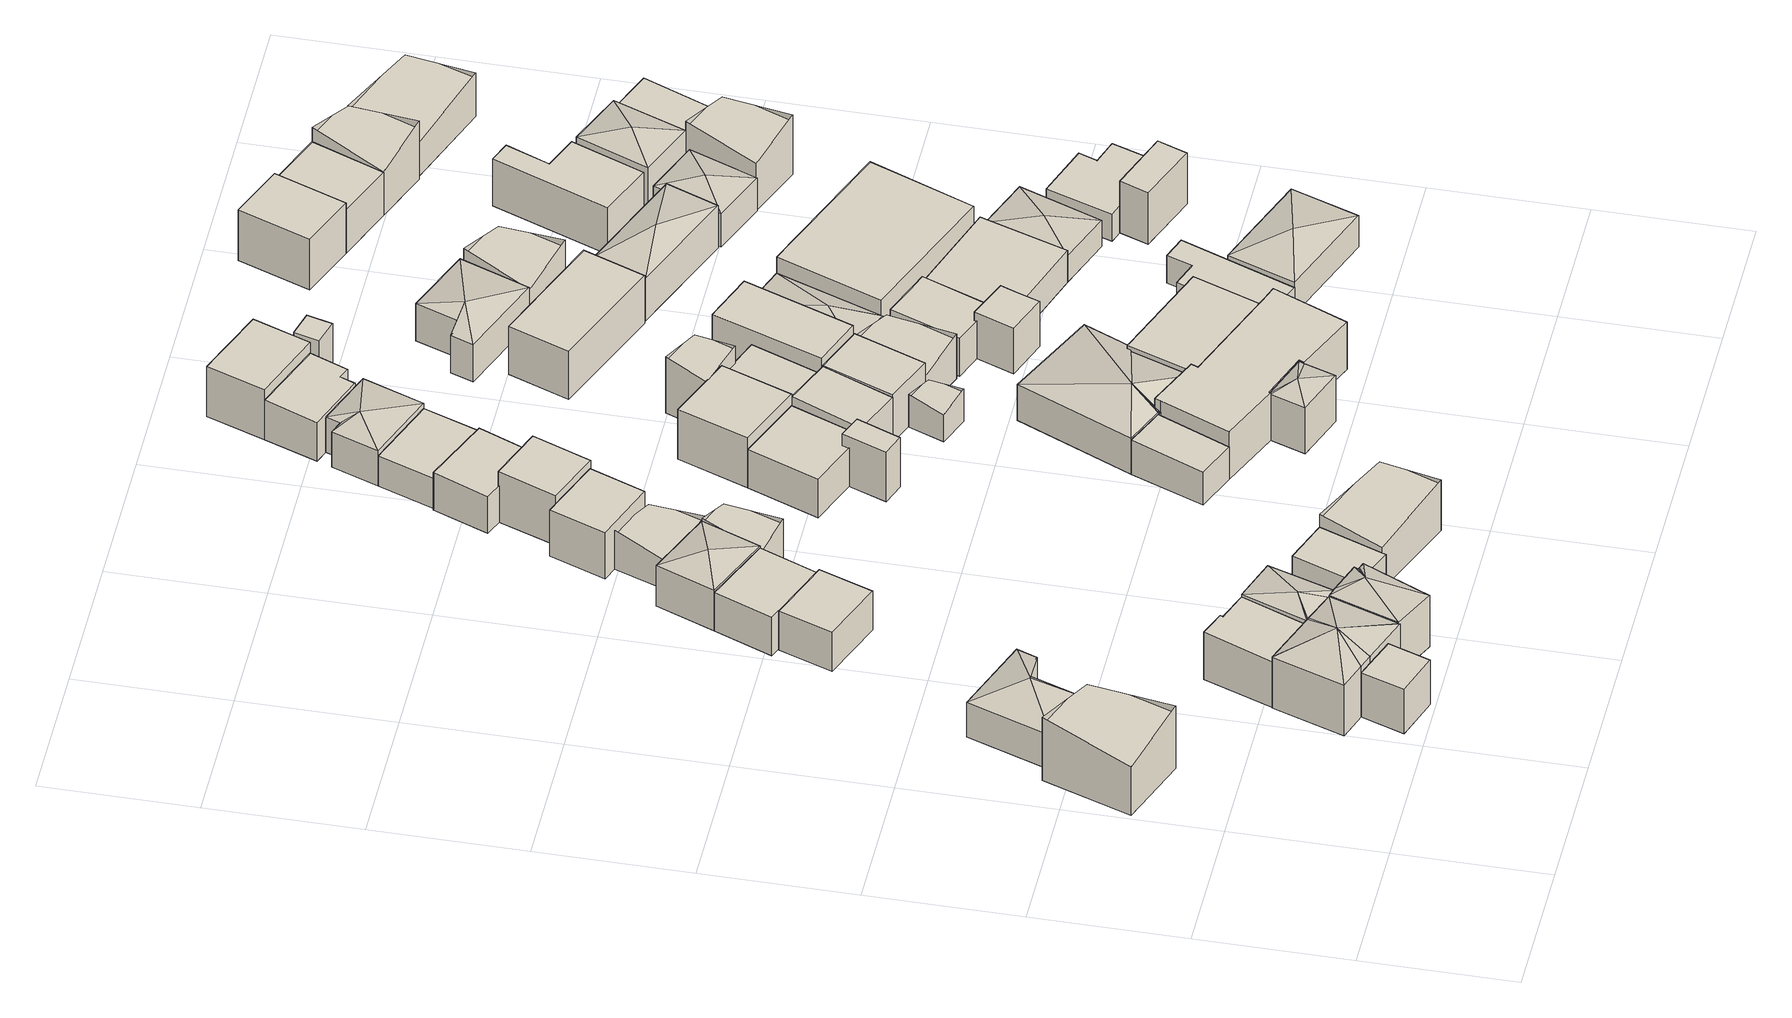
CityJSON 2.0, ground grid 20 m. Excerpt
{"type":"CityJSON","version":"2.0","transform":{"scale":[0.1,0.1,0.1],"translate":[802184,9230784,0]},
"CityObjects":{
"building1":{"type":"Building","attributes":{"Building Type":"Residential","Roof Shape":"gable","Roof Material":"Concrete Aluminum Tile","Roof Material Code":2,"Roof Direction":"northwest","Building Height":7.59,"Roof Slope":30.7,"Footprint Area":124.37,"Solar PV Capacity Low":15.57,"Solar PV Capacity High":20.45,"Solar Annual Energy Low":22454,"Solar Annual Energy High":29593,"Suitable PV Area":92.97},"geometry":[{"type":"MultiSurface","lod":"2.2","boundaries":[[[0,1,2,3]],[[3,2,4,5]],[[2,1,6,4]],[[1,0,7,6]],[[0,3,5,7]],[[5,4,6,7]]]}]},
"building2":{"type":"Building","attributes":{"Building Type":"Residential","Roof Shape":"flat","Roof Material":"Concrete Aluminum Tile","Roof Material Code":2,"Roof Direction":"northwest","Building Height":6.92,"Roof Slope":13,"Footprint Area":37.07,"Solar PV Capacity Low":4.64,"Solar PV Capacity High":6.1,"Solar Annual Energy Low":6692,"Solar Annual Energy High":8820,"Suitable PV Area":27.71},"geometry":[{"type":"MultiSurface","lod":"2.2","boundaries":[[[8,9,10,11,12]],[[12,11,13,14]],[[11,10,15,13]],[[10,9,16,15]],[[9,8,17,16]],[[8,12,14,17]],[[14,13,15,16,17]]]}]},
"building3":{"type":"Building","attributes":{"Building Type":"Residential","Roof Shape":"hip","Roof Material":"Concrete Aluminum Tile","Roof Material Code":2,"Roof Direction":"northwest","Building Height":5.41,"Roof Slope":26,"Footprint Area":103.94,"Solar PV Capacity Low":13.01,"Solar PV Capacity High":17.09,"Solar Annual Energy Low":18766,"Solar Annual Energy High":24733,"Suitable PV Area":77.7},"geometry":[{"type":"MultiSurface","lod":"2.2","boundaries":[[[18,19,20,21,3,22]],[[22,3,23,24]],[[3,21,25,23]],[[21,20,26,25]],[[20,19,27,26]],[[19,18,28,27]],[[18,22,24,28]],[[24,23,29]],[[23,25,29]],[[25,26,29]],[[26,27,29]],[[27,28,29]],[[28,24,29]]]}]},
"building4":{"type":"Building","attributes":{"Building Type":"Residential","Roof Shape":"hip","Roof Material":"Concrete Aluminum Tile","Roof Material Code":2,"Roof Direction":"northwest","Building Height":7.87,"Roof Slope":29.6,"Footprint Area":129.59,"Solar PV Capacity Low":16.23,"Solar PV Capacity High":21.31,"Solar Annual Energy Low":23396,"Solar Annual Energy High":30834,"Suitable PV Area":96.87},"geometry":[{"type":"MultiSurface","lod":"2.2","boundaries":[[[30,31,32,33,34,9,8,35,36,37]],[[37,36,38,39]],[[36,35,40,38]],[[35,8,41,40]],[[8,9,42,41]],[[9,34,43,42]],[[34,33,44,43]],[[33,32,45,44]],[[32,31,46,45]],[[31,30,47,46]],[[30,37,39,47]],[[39,38,48]],[[38,40,48]],[[40,41,48]],[[41,42,48]],[[42,43,48]],[[43,44,48]],[[44,45,48]],[[45,46,48]],[[46,47,48]],[[47,39,48]]]}]},
"building5":{"type":"Building","attributes":{"Building Type":"Residential","Roof Shape":"shed","Roof Material":"Concrete Aluminum Tile","Roof Material Code":2,"Roof Direction":"northwest","Building Height":7.06,"Roof Slope":18.9,"Footprint Area":74.12,"Solar PV Capacity Low":9.28,"Solar PV Capacity High":12.19,"Solar Annual Energy Low":13381,"Solar Annual Energy High":17635,"Suitable PV Area":55.4},"geometry":[{"type":"MultiSurface","lod":"2.2","boundaries":[[[32,31,49,50,51,52]],[[52,51,53,54]],[[51,50,55,53]],[[50,49,56,55]],[[49,31,57,56]],[[31,32,58,57]],[[32,52,54,58]],[[54,53,55,56,57,58]]]}]},
"building6":{"type":"Building","attributes":{"Building Type":"Residential","Roof Shape":"hip","Roof Material":"Concrete Aluminum Tile","Roof Material Code":2,"Roof Direction":"northwest","Building Height":7.99,"Roof Slope":20.4,"Footprint Area":65.96,"Solar PV Capacity Low":8.26,"Solar PV Capacity High":10.85,"Solar Annual Energy Low":11909,"Solar Annual Energy High":15695,"Suitable PV Area":49.31},"geometry":[{"type":"MultiSurface","lod":"2.2","boundaries":[[[59,60,61,62,63,37,36,64]],[[64,36,65,66]],[[36,37,67,65]],[[37,63,68,67]],[[63,62,69,68]],[[62,61,70,69]],[[61,60,71,70]],[[60,59,72,71]],[[59,64,66,72]],[[66,65,73]],[[65,67,73]],[[67,68,73]],[[68,69,73]],[[69,70,73]],[[70,71,73]],[[71,72,73]],[[72,66,73]]]}]},
"building7":{"type":"Building","attributes":{"Building Type":"Residential","Roof Shape":"hip","Roof Material":"Concrete Aluminum Tile","Roof Material Code":2,"Roof Direction":"northwest","Building Height":7.75,"Roof Slope":28.1,"Footprint Area":57.93,"Solar PV Capacity Low":7.25,"Solar PV Capacity High":9.53,"Solar Annual Energy Low":10459,"Solar Annual Energy High":13785,"Suitable PV Area":43.31},"geometry":[{"type":"MultiSurface","lod":"2.2","boundaries":[[[63,74,49,31,30,37]],[[37,30,75,76]],[[30,31,77,75]],[[31,49,78,77]],[[49,74,79,78]],[[74,63,80,79]],[[63,37,76,80]],[[76,75,81]],[[75,77,81]],[[77,78,81]],[[78,79,81]],[[79,80,81]],[[80,76,81]]]}]},
"building8":{"type":"Building","attributes":{"Building Type":"Residential","Roof Shape":"flat","Roof Material":"Concrete Aluminum Tile","Roof Material Code":2,"Roof Direction":"northwest","Building Height":6.14,"Roof Slope":11.7,"Footprint Area":67.59,"Solar PV Capacity Low":8.46,"Solar PV Capacity High":11.11,"Solar Annual Energy Low":12202,"Solar Annual Energy High":16082,"Suitable PV Area":50.52},"geometry":[{"type":"MultiSurface","lod":"2.2","boundaries":[[[82,83,84,85]],[[85,84,86,87]],[[84,83,88,86]],[[83,82,89,88]],[[82,85,87,89]],[[87,86,88,89]]]}]},
"building9":{"type":"Building","attributes":{"Building Type":"Residential","Roof Shape":"shed","Roof Material":"Concrete Aluminum Tile","Roof Material Code":2,"Roof Direction":"northwest","Building Height":5.73,"Roof Slope":13.1,"Footprint Area":57.7,"Solar PV Capacity Low":7.22,"Solar PV Capacity High":9.49,"Solar Annual Energy Low":10417,"Solar Annual Energy High":13729,"Suitable PV Area":43.13},"geometry":[{"type":"MultiSurface","lod":"2.2","boundaries":[[[90,62,61,60,59,91,92,93]],[[93,92,94,95]],[[92,91,96,94]],[[91,59,97,96]],[[59,60,98,97]],[[60,61,99,98]],[[61,62,100,99]],[[62,90,101,100]],[[90,93,95,101]],[[95,94,96,97,98,99,100,101]]]}]},
"building10":{"type":"Building","attributes":{"Building Type":"Residential","Roof Shape":"flat","Roof Material":"Concrete Aluminum Tile","Roof Material Code":2,"Roof Direction":"northwest","Building Height":5.95,"Roof Slope":5.8,"Footprint Area":80.62,"Solar PV Capacity Low":10.09,"Solar PV Capacity High":13.26,"Solar Annual Energy Low":14555,"Solar Annual Energy High":19182,"Suitable PV Area":60.26},"geometry":[{"type":"MultiSurface","lod":"2.2","boundaries":[[[102,103,104,105]],[[105,104,106,107]],[[104,103,108,106]],[[103,102,109,108]],[[102,105,107,109]],[[107,106,108,109]]]}]},
"building11":{"type":"Building","attributes":{"Building Type":"Residential","Roof Shape":"hip","Roof Material":"Concrete Aluminum Tile","Roof Material Code":2,"Roof Direction":"northwest","Building Height":6.32,"Roof Slope":22.7,"Footprint Area":81.73,"Solar PV Capacity Low":10.23,"Solar PV Capacity High":13.44,"Solar Annual Energy Low":14755,"Solar Annual Energy High":19446,"Suitable PV Area":61.09},"geometry":[{"type":"MultiSurface","lod":"2.2","boundaries":[[[110,102,105,111]],[[111,105,112,113]],[[105,102,114,112]],[[102,110,115,114]],[[110,111,113,115]],[[113,112,116]],[[112,114,116]],[[114,115,116]],[[115,113,116]]]}]},
"building12":{"type":"Building","attributes":{"Building Type":"Residential","Roof Shape":"gable","Roof Material":"Concrete Aluminum Tile","Roof Material Code":2,"Roof Direction":"northwest","Building Height":6.63,"Roof Slope":26.9,"Footprint Area":112.61,"Solar PV Capacity Low":14.1,"Solar PV Capacity High":18.52,"Solar Annual Energy Low":20331,"Solar Annual Energy High":26795,"Suitable PV Area":84.18},"geometry":[{"type":"MultiSurface","lod":"2.2","boundaries":[[[93,92,117,118]],[[118,117,119,120]],[[117,92,121,119]],[[92,93,122,121]],[[93,118,120,122]],[[120,119,121,122]]]}]},
"building13":{"type":"Building","attributes":{"Building Type":"Residential","Roof Shape":"gable","Roof Material":"Concrete Aluminum Tile","Roof Material Code":2,"Roof Direction":"northwest","Building Height":5.16,"Roof Slope":28.3,"Footprint Area":41.61,"Solar PV Capacity Low":5.21,"Solar PV Capacity High":6.84,"Solar Annual Energy Low":7513,"Solar Annual Energy High":9901,"Suitable PV Area":31.1},"geometry":[{"type":"MultiSurface","lod":"2.2","boundaries":[[[123,124,125,126]],[[126,125,127,128]],[[125,124,129,127]],[[124,123,130,129]],[[123,126,128,130]],[[128,127,129,130]]]}]},
"building14":{"type":"Building","attributes":{"Building Type":"Residential","Roof Shape":"gable","Roof Material":"Concrete Aluminum Tile","Roof Material Code":2,"Roof Direction":"northwest","Building Height":4.43,"Roof Slope":34.9,"Footprint Area":61.38,"Solar PV Capacity Low":7.69,"Solar PV Capacity High":10.09,"Solar Annual Energy Low":11082,"Solar Annual Energy High":14606,"Suitable PV Area":45.88},"geometry":[{"type":"MultiSurface","lod":"2.2","boundaries":[[[131,132,133,134]],[[134,133,135,136]],[[133,132,137,135]],[[132,131,138,137]],[[131,134,136,138]],[[136,135,137,138]]]}]},
"building15":{"type":"Building","attributes":{"Building Type":"Residential","Roof Shape":"flat","Roof Material":"Concrete Aluminum Tile","Roof Material Code":2,"Roof Direction":"northwest","Building Height":7.16,"Roof Slope":6.3,"Footprint Area":69.31,"Solar PV Capacity Low":8.68,"Solar PV Capacity High":11.4,"Solar Annual Energy Low":12514,"Solar Annual Energy High":16492,"Suitable PV Area":51.81},"geometry":[{"type":"MultiSurface","lod":"2.2","boundaries":[[[139,140,141,142]],[[142,141,143,144]],[[141,140,145,143]],[[140,139,146,145]],[[139,142,144,146]],[[144,143,145,146]]]}]},
"building16":{"type":"Building","attributes":{"Building Type":"Residential","Roof Shape":"shed","Roof Material":"Concrete Aluminum Tile","Roof Material Code":2,"Roof Direction":"northwest","Building Height":7.63,"Roof Slope":12.9,"Footprint Area":63.21,"Solar PV Capacity Low":7.91,"Solar PV Capacity High":10.4,"Solar Annual Energy Low":11413,"Solar Annual Energy High":15041,"Suitable PV Area":47.25},"geometry":[{"type":"MultiSurface","lod":"2.2","boundaries":[[[147,148,149,150]],[[150,149,151,152]],[[149,148,153,151]],[[148,147,154,153]],[[147,150,152,154]],[[152,151,153,154]]]}]},
"building17":{"type":"Building","attributes":{"Building Type":"Residential","Roof Shape":"shed","Roof Material":"Concrete Aluminum Tile","Roof Material Code":2,"Roof Direction":"northwest","Building Height":5.07,"Roof Slope":19.2,"Footprint Area":57.51,"Solar PV Capacity Low":7.2,"Solar PV Capacity High":9.46,"Solar Annual Energy Low":10383,"Solar Annual Energy High":13683,"Suitable PV Area":42.99},"geometry":[{"type":"MultiSurface","lod":"2.2","boundaries":[[[155,156,157,158,159]],[[159,158,160,161]],[[158,157,162,160]],[[157,156,163,162]],[[156,155,164,163]],[[155,159,161,164]],[[161,160,162,163,164]]]}]},
"building18":{"type":"Building","attributes":{"Building Type":"Residential","Roof Shape":"shed","Roof Material":"Concrete Aluminum Tile","Roof Material Code":2,"Roof Direction":"northwest","Building Height":7.68,"Roof Slope":10.2,"Footprint Area":19.59,"Solar PV Capacity Low":2.45,"Solar PV Capacity High":3.22,"Solar Annual Energy Low":3538,"Solar Annual Energy High":4662,"Suitable PV Area":14.65},"geometry":[{"type":"MultiSurface","lod":"2.2","boundaries":[[[165,166,167,168]],[[168,167,169,170]],[[167,166,171,169]],[[166,165,172,171]],[[165,168,170,172]],[[170,169,171,172]]]}]},
"building19":{"type":"Building","attributes":{"Building Type":"Residential","Roof Shape":"flat","Roof Material":"Concrete Aluminum Tile","Roof Material Code":2,"Roof Direction":"northwest","Building Height":6.02,"Roof Slope":15,"Footprint Area":94.77,"Solar PV Capacity Low":11.87,"Solar PV Capacity High":15.58,"Solar Annual Energy Low":17109,"Solar Annual Energy High":22549,"Suitable PV Area":70.84},"geometry":[{"type":"MultiSurface","lod":"2.2","boundaries":[[[173,174,175,176]],[[176,175,177,178]],[[175,174,179,177]],[[174,173,180,179]],[[173,176,178,180]],[[178,177,179,180]]]}]},
"building20":{"type":"Building","attributes":{"Building Type":"Residential","Roof Shape":"shed","Roof Material":"Concrete Aluminum Tile","Roof Material Code":2,"Roof Direction":"northwest","Building Height":5.68,"Roof Slope":10.3,"Footprint Area":76.26,"Solar PV Capacity Low":9.55,"Solar PV Capacity High":12.54,"Solar Annual Energy Low":13768,"Solar Annual Energy High":18146,"Suitable PV Area":57},"geometry":[{"type":"MultiSurface","lod":"2.2","boundaries":[[[181,182,183,184]],[[184,183,185,186]],[[183,182,187,185]],[[182,181,188,187]],[[181,184,186,188]],[[186,185,187,188]]]}]},
"building21":{"type":"Building","attributes":{"Building Type":"Residential","Roof Shape":"hip","Roof Material":"Concrete Aluminum Tile","Roof Material Code":2,"Roof Direction":"northwest","Building Height":7.23,"Roof Slope":26,"Footprint Area":34.74,"Solar PV Capacity Low":4.35,"Solar PV Capacity High":5.71,"Solar Annual Energy Low":6272,"Solar Annual Energy High":8265,"Suitable PV Area":25.97},"geometry":[{"type":"MultiSurface","lod":"2.2","boundaries":[[[189,190,191,192,193,194]],[[194,193,195,196]],[[193,192,197,195]],[[192,191,198,197]],[[191,190,199,198]],[[190,189,200,199]],[[189,194,196,200]],[[196,195,201]],[[195,197,201]],[[197,198,201]],[[198,199,201]],[[199,200,201]],[[200,196,201]]]}]},
"building22":{"type":"Building","attributes":{"Building Type":"Residential","Roof Shape":"flat","Roof Material":"Concrete Aluminum Tile","Roof Material Code":2,"Roof Direction":"northwest","Building Height":4.72,"Roof Slope":9.4,"Footprint Area":81.48,"Solar PV Capacity Low":10.2,"Solar PV Capacity High":13.4,"Solar Annual Energy Low":14711,"Solar Annual Energy High":19387,"Suitable PV Area":60.91},"geometry":[{"type":"MultiSurface","lod":"2.2","boundaries":[[[202,203,204,205]],[[205,204,206,207]],[[204,203,208,206]],[[203,202,209,208]],[[202,205,207,209]],[[207,206,208,209]]]}]},
"building23":{"type":"Building","attributes":{"Building Type":"Residential","Roof Shape":"flat","Roof Material":"Concrete Aluminum Tile","Roof Material Code":2,"Roof Direction":"northwest","Building Height":7.76,"Roof Slope":9.6,"Footprint Area":94.1,"Solar PV Capacity Low":11.78,"Solar PV Capacity High":15.47,"Solar Annual Energy Low":16989,"Solar Annual Energy High":22390,"Suitable PV Area":70.34},"geometry":[{"type":"MultiSurface","lod":"2.2","boundaries":[[[210,173,176,211]],[[211,176,212,213]],[[176,173,214,212]],[[173,210,215,214]],[[210,211,213,215]],[[213,212,214,215]]]}]},
"building24":{"type":"Building","attributes":{"Building Type":"Residential","Roof Shape":"shed","Roof Material":"Concrete Aluminum Tile","Roof Material Code":2,"Roof Direction":"northwest","Building Height":7.05,"Roof Slope":18.7,"Footprint Area":67.69,"Solar PV Capacity Low":8.48,"Solar PV Capacity High":11.13,"Solar Annual Energy Low":12221,"Solar Annual Energy High":16106,"Suitable PV Area":50.6},"geometry":[{"type":"MultiSurface","lod":"2.2","boundaries":[[[176,175,216,217]],[[217,216,218,219]],[[216,175,220,218]],[[175,176,221,220]],[[176,217,219,221]],[[219,218,220,221]]]}]},
"building25":{"type":"Building","attributes":{"Building Type":"Residential","Roof Shape":"hip","Roof Material":"Concrete Aluminum Tile","Roof Material Code":2,"Roof Direction":"northwest","Building Height":5.55,"Roof Slope":27.7,"Footprint Area":214.98,"Solar PV Capacity Low":26.92,"Solar PV Capacity High":35.35,"Solar Annual Energy Low":38814,"Solar Annual Energy High":51154,"Suitable PV Area":160.7},"geometry":[{"type":"MultiSurface","lod":"2.2","boundaries":[[[222,223,224,225,226,227,228,157,156,155]],[[155,156,229,230]],[[156,157,231,229]],[[157,228,232,231]],[[228,227,233,232]],[[227,226,234,233]],[[226,225,235,234]],[[225,224,236,235]],[[224,223,237,236]],[[223,222,238,237]],[[222,155,230,238]],[[230,229,239]],[[229,231,239]],[[231,232,239]],[[232,233,239]],[[233,234,239]],[[234,235,239]],[[235,236,239]],[[236,237,239]],[[237,238,239]],[[238,230,239]]]}]},
"building26":{"type":"Building","attributes":{"Building Type":"Residential","Roof Shape":"flat","Roof Material":"Concrete Aluminum Tile","Roof Material Code":2,"Roof Direction":"northwest","Building Height":7.42,"Roof Slope":11.7,"Footprint Area":251.89,"Solar PV Capacity Low":31.54,"Solar PV Capacity High":41.42,"Solar Annual Energy Low":45478,"Solar Annual Energy High":59936,"Suitable PV Area":188.29},"geometry":[{"type":"MultiSurface","lod":"2.2","boundaries":[[[190,189,194,193,240,241,242,243,224,223,222,159]],[[159,222,244,245]],[[222,223,246,244]],[[223,224,247,246]],[[224,243,248,247]],[[243,242,249,248]],[[242,241,250,249]],[[241,240,251,250]],[[240,193,252,251]],[[193,194,253,252]],[[194,189,254,253]],[[189,190,255,254]],[[190,159,245,255]],[[245,244,246,247,248,249,250,251,252,253,254,255]]]}]},
"building27":{"type":"Building","attributes":{"Building Type":"Residential","Roof Shape":"gable","Roof Material":"Concrete Aluminum Tile","Roof Material Code":2,"Roof Direction":"northwest","Building Height":4.15,"Roof Slope":29.7,"Footprint Area":21.82,"Solar PV Capacity Low":2.73,"Solar PV Capacity High":3.59,"Solar Annual Energy Low":3939,"Solar Annual Energy High":5191,"Suitable PV Area":16.31},"geometry":[{"type":"MultiSurface","lod":"2.2","boundaries":[[[256,257,258,259]],[[259,258,260,261]],[[258,257,262,260]],[[257,256,263,262]],[[256,259,261,263]],[[261,260,262,263]]]}]},
"building28":{"type":"Building","attributes":{"Building Type":"Residential","Roof Shape":"hip","Roof Material":"Concrete Aluminum Tile","Roof Material Code":2,"Roof Direction":"northwest","Building Height":5.46,"Roof Slope":27.9,"Footprint Area":83.92,"Solar PV Capacity Low":10.51,"Solar PV Capacity High":13.8,"Solar Annual Energy Low":15151,"Solar Annual Energy High":19968,"Suitable PV Area":62.73},"geometry":[{"type":"MultiSurface","lod":"2.2","boundaries":[[[264,265,266,202,205,267]],[[267,205,268,269]],[[205,202,270,268]],[[202,266,271,270]],[[266,265,272,271]],[[265,264,273,272]],[[264,267,269,273]],[[269,268,274]],[[268,270,274]],[[270,271,274]],[[271,272,274]],[[272,273,274]],[[273,269,274]]]}]},
"building29":{"type":"Building","attributes":{"Building Type":"Residential","Roof Shape":"flat","Roof Material":"Concrete Aluminum Tile","Roof Material Code":2,"Roof Direction":"northwest","Building Height":7.44,"Roof Slope":7.2,"Footprint Area":69.3,"Solar PV Capacity Low":8.68,"Solar PV Capacity High":11.4,"Solar Annual Energy Low":12513,"Solar Annual Energy High":16491,"Suitable PV Area":51.81},"geometry":[{"type":"MultiSurface","lod":"2.2","boundaries":[[[217,216,275,276]],[[276,275,277,278]],[[275,216,279,277]],[[216,217,280,279]],[[217,276,278,280]],[[278,277,279,280]]]}]},
"building30":{"type":"Building","attributes":{"Building Type":"Residential","Roof Shape":"flat","Roof Material":"Concrete Aluminum Tile","Roof Material Code":2,"Roof Direction":"northwest","Building Height":5.97,"Roof Slope":9.8,"Footprint Area":68.42,"Solar PV Capacity Low":8.57,"Solar PV Capacity High":11.25,"Solar Annual Energy Low":12352,"Solar Annual Energy High":16279,"Suitable PV Area":51.14},"geometry":[{"type":"MultiSurface","lod":"2.2","boundaries":[[[281,282,176,217]],[[217,176,178,283]],[[176,282,284,178]],[[282,281,285,284]],[[281,217,283,285]],[[283,178,284,285]]]}]},
"building31":{"type":"Building","attributes":{"Building Type":"Residential","Roof Shape":"gable","Roof Material":"Concrete Aluminum Tile","Roof Material Code":2,"Roof Direction":"northwest","Building Height":7.64,"Roof Slope":29.5,"Footprint Area":37.14,"Solar PV Capacity Low":4.65,"Solar PV Capacity High":6.11,"Solar Annual Energy Low":6706,"Solar Annual Energy High":8838,"Suitable PV Area":27.76},"geometry":[{"type":"MultiSurface","lod":"2.2","boundaries":[[[286,287,288,289]],[[289,288,290,291]],[[288,287,292,290]],[[287,286,293,292]],[[286,289,291,293]],[[291,290,292,293]]]}]},
"building32":{"type":"Building","attributes":{"Building Type":"Residential","Roof Shape":"shed","Roof Material":"Concrete Aluminum Tile","Roof Material Code":2,"Roof Direction":"northwest","Building Height":5.96,"Roof Slope":15.4,"Footprint Area":72.04,"Solar PV Capacity Low":9.02,"Solar PV Capacity High":11.85,"Solar Annual Energy Low":13007,"Solar Annual Energy High":17142,"Suitable PV Area":53.85},"geometry":[{"type":"MultiSurface","lod":"2.2","boundaries":[[[294,295,296,297,298,299]],[[299,298,300,301]],[[298,297,302,300]],[[297,296,303,302]],[[296,295,304,303]],[[295,294,305,304]],[[294,299,301,305]],[[301,300,302,303,304,305]]]}]},
"building33":{"type":"Building","attributes":{"Building Type":"Residential","Roof Shape":"flat","Roof Material":"Concrete Aluminum Tile","Roof Material Code":2,"Roof Direction":"northwest","Building Height":6.27,"Roof Slope":7.3,"Footprint Area":147.37,"Solar PV Capacity Low":18.45,"Solar PV Capacity High":24.24,"Solar Annual Energy Low":26607,"Solar Annual Energy High":35066,"Suitable PV Area":110.16},"geometry":[{"type":"MultiSurface","lod":"2.2","boundaries":[[[226,225,224,243,242,306]],[[306,242,307,308]],[[242,243,309,307]],[[243,224,310,309]],[[224,225,311,310]],[[225,226,312,311]],[[226,306,308,312]],[[308,307,309,310,311,312]]]}]},
"building34":{"type":"Building","attributes":{"Building Type":"Residential","Roof Shape":"gable","Roof Material":"Concrete Aluminum Tile","Roof Material Code":2,"Roof Direction":"northwest","Building Height":5.29,"Roof Slope":28.3,"Footprint Area":68.6,"Solar PV Capacity Low":8.59,"Solar PV Capacity High":11.28,"Solar Annual Energy Low":12386,"Solar Annual Energy High":16323,"Suitable PV Area":51.28},"geometry":[{"type":"MultiSurface","lod":"2.2","boundaries":[[[276,275,313,314]],[[314,313,315,316]],[[313,275,317,315]],[[275,276,318,317]],[[276,314,316,318]],[[316,315,317,318]]]}]},
"building35":{"type":"Building","attributes":{"Building Type":"Residential","Roof Shape":"flat","Roof Material":"Concrete Aluminum Tile","Roof Material Code":2,"Roof Direction":"northwest","Building Height":7.82,"Roof Slope":11.7,"Footprint Area":82.93,"Solar PV Capacity Low":10.38,"Solar PV Capacity High":13.64,"Solar Annual Energy Low":14973,"Solar Annual Energy High":19733,"Suitable PV Area":61.99},"geometry":[{"type":"MultiSurface","lod":"2.2","boundaries":[[[319,294,299,320]],[[320,299,321,322]],[[299,294,323,321]],[[294,319,324,323]],[[319,320,322,324]],[[322,321,323,324]]]}]},
"building36":{"type":"Building","attributes":{"Building Type":"Residential","Roof Shape":"flat","Roof Material":"Concrete Aluminum Tile","Roof Material Code":2,"Roof Direction":"northwest","Building Height":7.99,"Roof Slope":12.2,"Footprint Area":108.46,"Solar PV Capacity Low":13.58,"Solar PV Capacity High":17.84,"Solar Annual Energy Low":19582,"Solar Annual Energy High":25807,"Suitable PV Area":81.07},"geometry":[{"type":"MultiSurface","lod":"2.2","boundaries":[[[325,326,327,328]],[[328,327,329,330]],[[327,326,331,329]],[[326,325,332,331]],[[325,328,330,332]],[[330,329,331,332]]]}]},
"building37":{"type":"Building","attributes":{"Building Type":"Residential","Roof Shape":"flat","Roof Material":"Concrete Aluminum Tile","Roof Material Code":2,"Roof Direction":"northwest","Building Height":7.14,"Roof Slope":8.2,"Footprint Area":32.02,"Solar PV Capacity Low":4.01,"Solar PV Capacity High":5.27,"Solar Annual Energy Low":5781,"Solar Annual Energy High":7619,"Suitable PV Area":23.94},"geometry":[{"type":"MultiSurface","lod":"2.2","boundaries":[[[333,334,335,336,337,338]],[[338,337,339,340]],[[337,336,341,339]],[[336,335,342,341]],[[335,334,343,342]],[[334,333,344,343]],[[333,338,340,344]],[[340,339,341,342,343,344]]]}]},
"building38":{"type":"Building","attributes":{"Building Type":"Residential","Roof Shape":"shed","Roof Material":"Concrete Aluminum Tile","Roof Material Code":2,"Roof Direction":"northwest","Building Height":5.85,"Roof Slope":13.6,"Footprint Area":69.55,"Solar PV Capacity Low":8.71,"Solar PV Capacity High":11.44,"Solar Annual Energy Low":12556,"Solar Annual Energy High":16548,"Suitable PV Area":51.99},"geometry":[{"type":"MultiSurface","lod":"2.2","boundaries":[[[345,346,347,348,333,349]],[[349,333,350,351]],[[333,348,352,350]],[[348,347,353,352]],[[347,346,354,353]],[[346,345,355,354]],[[345,349,351,355]],[[351,350,352,353,354,355]]]}]},
"building39":{"type":"Building","attributes":{"Building Type":"Residential","Roof Shape":"flat","Roof Material":"Concrete Aluminum Tile","Roof Material Code":2,"Roof Direction":"northwest","Building Height":6.97,"Roof Slope":13,"Footprint Area":11.95,"Solar PV Capacity Low":1.5,"Solar PV Capacity High":1.97,"Solar Annual Energy Low":2157,"Solar Annual Energy High":2843,"Suitable PV Area":8.93},"geometry":[{"type":"MultiSurface","lod":"2.2","boundaries":[[[356,357,358,359]],[[359,358,360,361]],[[358,357,362,360]],[[357,356,363,362]],[[356,359,361,363]],[[361,360,362,363]]]}]},
"building40":{"type":"Building","attributes":{"Building Type":"Residential","Roof Shape":"hip","Roof Material":"Concrete Aluminum Tile","Roof Material Code":2,"Roof Direction":"northwest","Building Height":4.59,"Roof Slope":20.7,"Footprint Area":99.13,"Solar PV Capacity Low":12.41,"Solar PV Capacity High":16.3,"Solar Annual Energy Low":17897,"Solar Annual Energy High":23586,"Suitable PV Area":74.1},"geometry":[{"type":"MultiSurface","lod":"2.2","boundaries":[[[364,327,365,366,367]],[[367,366,368,369]],[[366,365,370,368]],[[365,327,371,370]],[[327,364,372,371]],[[364,367,369,372]],[[369,368,373]],[[368,370,373]],[[370,371,373]],[[371,372,373]],[[372,369,373]]]}]},
"building41":{"type":"Building","attributes":{"Building Type":"Residential","Roof Shape":"flat","Roof Material":"Concrete Aluminum Tile","Roof Material Code":2,"Roof Direction":"northwest","Building Height":7.52,"Roof Slope":6.9,"Footprint Area":141.79,"Solar PV Capacity Low":17.75,"Solar PV Capacity High":23.32,"Solar Annual Energy Low":25600,"Solar Annual Energy High":33738,"Suitable PV Area":105.99},"geometry":[{"type":"MultiSurface","lod":"2.2","boundaries":[[[374,375,376,377]],[[377,376,378,379]],[[376,375,380,378]],[[375,374,381,380]],[[374,377,379,381]],[[379,378,380,381]]]}]},
"building42":{"type":"Building","attributes":{"Building Type":"Residential","Roof Shape":"shed","Roof Material":"Concrete Aluminum Tile","Roof Material Code":2,"Roof Direction":"northwest","Building Height":4.08,"Roof Slope":12.4,"Footprint Area":95.48,"Solar PV Capacity Low":11.95,"Solar PV Capacity High":15.7,"Solar Annual Energy Low":17238,"Solar Annual Energy High":22718,"Suitable PV Area":71.37},"geometry":[{"type":"MultiSurface","lod":"2.2","boundaries":[[[382,383,384,385,242,241,386]],[[386,241,387,388]],[[241,242,389,387]],[[242,385,390,389]],[[385,384,391,390]],[[384,383,392,391]],[[383,382,393,392]],[[382,386,388,393]],[[388,387,389,390,391,392,393]]]}]},
"building43":{"type":"Building","attributes":{"Building Type":"Residential","Roof Shape":"hip","Roof Material":"Concrete Aluminum Tile","Roof Material Code":2,"Roof Direction":"northwest","Building Height":5.76,"Roof Slope":25.9,"Footprint Area":103.46,"Solar PV Capacity Low":12.95,"Solar PV Capacity High":17.01,"Solar Annual Energy Low":18680,"Solar Annual Energy High":24618,"Suitable PV Area":77.34},"geometry":[{"type":"MultiSurface","lod":"2.2","boundaries":[[[394,395,396,397,398,399]],[[399,398,400,401]],[[398,397,402,400]],[[397,396,403,402]],[[396,395,404,403]],[[395,394,405,404]],[[394,399,401,405]],[[401,400,406]],[[400,402,406]],[[402,403,406]],[[403,404,406]],[[404,405,406]],[[405,401,406]]]}]},
"building44":{"type":"Building","attributes":{"Building Type":"Residential","Roof Shape":"flat","Roof Material":"Concrete Aluminum Tile","Roof Material Code":2,"Roof Direction":"northwest","Building Height":5.01,"Roof Slope":8,"Footprint Area":164.19,"Solar PV Capacity Low":20.56,"Solar PV Capacity High":27,"Solar Annual Energy Low":29643,"Solar Annual Energy High":39067,"Suitable PV Area":122.73},"geometry":[{"type":"MultiSurface","lod":"2.2","boundaries":[[[407,408,409,345,349,333,338,337]],[[337,338,410,411]],[[338,333,412,410]],[[333,349,413,412]],[[349,345,414,413]],[[345,409,415,414]],[[409,408,416,415]],[[408,407,417,416]],[[407,337,411,417]],[[411,410,412,413,414,415,416,417]]]}]},
"building45":{"type":"Building","attributes":{"Building Type":"Residential","Roof Shape":"hip","Roof Material":"Concrete Aluminum Tile","Roof Material Code":2,"Roof Direction":"northwest","Building Height":4.93,"Roof Slope":21.9,"Footprint Area":134.05,"Solar PV Capacity Low":16.78,"Solar PV Capacity High":22.05,"Solar Annual Energy Low":24203,"Solar Annual Energy High":31897,"Suitable PV Area":100.21},"geometry":[{"type":"MultiSurface","lod":"2.2","boundaries":[[[418,386,419,420]],[[420,419,421,422]],[[419,386,423,421]],[[386,418,424,423]],[[418,420,422,424]],[[422,421,425]],[[421,423,425]],[[423,424,425]],[[424,422,425]]]}]},
"building46":{"type":"Building","attributes":{"Building Type":"Residential","Roof Shape":"shed","Roof Material":"Concrete Aluminum Tile","Roof Material Code":2,"Roof Direction":"northwest","Building Height":6.69,"Roof Slope":12.1,"Footprint Area":301.79,"Solar PV Capacity Low":37.79,"Solar PV Capacity High":49.63,"Solar Annual Energy Low":54486,"Solar Annual Energy High":71809,"Suitable PV Area":225.59},"geometry":[{"type":"MultiSurface","lod":"2.2","boundaries":[[[367,366,426,427]],[[427,426,428,429]],[[426,366,430,428]],[[366,367,431,430]],[[367,427,429,431]],[[429,428,430,431]]]}]},
"building47":{"type":"Building","attributes":{"Building Type":"Residential","Roof Shape":"gable","Roof Material":"Concrete Aluminum Tile","Roof Material Code":2,"Roof Direction":"northwest","Building Height":5.22,"Roof Slope":33.9,"Footprint Area":72.29,"Solar PV Capacity Low":9.05,"Solar PV Capacity High":11.89,"Solar Annual Energy Low":13052,"Solar Annual Energy High":17201,"Suitable PV Area":54.04},"geometry":[{"type":"MultiSurface","lod":"2.2","boundaries":[[[432,433,434,435]],[[435,434,436,437]],[[434,433,438,436]],[[433,432,439,438]],[[432,435,437,439]],[[437,436,438,439]]]}]},
"building48":{"type":"Building","attributes":{"Building Type":"Residential","Roof Shape":"hip","Roof Material":"Concrete Aluminum Tile","Roof Material Code":2,"Roof Direction":"northwest","Building Height":6.57,"Roof Slope":27.4,"Footprint Area":116.48,"Solar PV Capacity Low":14.58,"Solar PV Capacity High":19.15,"Solar Annual Energy Low":21029,"Solar Annual Energy High":27715,"Suitable PV Area":87.07},"geometry":[{"type":"MultiSurface","lod":"2.2","boundaries":[[[440,441,442,443]],[[443,442,444,445]],[[442,441,446,444]],[[441,440,447,446]],[[440,443,445,447]],[[445,444,448]],[[444,446,448]],[[446,447,448]],[[447,445,448]]]}]},
"building49":{"type":"Building","attributes":{"Building Type":"Residential","Roof Shape":"hip","Roof Material":"Concrete Aluminum Tile","Roof Material Code":2,"Roof Direction":"northwest","Building Height":4.12,"Roof Slope":20.9,"Footprint Area":88.93,"Solar PV Capacity Low":11.13,"Solar PV Capacity High":14.62,"Solar Annual Energy Low":16055,"Solar Annual Energy High":21159,"Suitable PV Area":66.47},"geometry":[{"type":"MultiSurface","lod":"2.2","boundaries":[[[449,407,450,451]],[[451,450,452,453]],[[450,407,454,452]],[[407,449,455,454]],[[449,451,453,455]],[[453,452,456]],[[452,454,456]],[[454,455,456]],[[455,453,456]]]}]},
"building50":{"type":"Building","attributes":{"Building Type":"Residential","Roof Shape":"shed","Roof Material":"Concrete Aluminum Tile","Roof Material Code":2,"Roof Direction":"northwest","Building Height":7.92,"Roof Slope":15,"Footprint Area":35.94,"Solar PV Capacity Low":4.5,"Solar PV Capacity High":5.91,"Solar Annual Energy Low":6488,"Solar Annual Energy High":8551,"Suitable PV Area":26.86},"geometry":[{"type":"MultiSurface","lod":"2.2","boundaries":[[[457,458,459,460]],[[460,459,461,462]],[[459,458,463,461]],[[458,457,464,463]],[[457,460,462,464]],[[462,461,463,464]]]}]},
"building51":{"type":"Building","attributes":{"Building Type":"Residential","Roof Shape":"flat","Roof Material":"Concrete Aluminum Tile","Roof Material Code":2,"Roof Direction":"northwest","Building Height":7.95,"Roof Slope":10.1,"Footprint Area":79.54,"Solar PV Capacity Low":9.96,"Solar PV Capacity High":13.08,"Solar Annual Energy Low":14360,"Solar Annual Energy High":18925,"Suitable PV Area":59.45},"geometry":[{"type":"MultiSurface","lod":"2.2","boundaries":[[[465,466,467,468]],[[468,467,469,470]],[[467,466,471,469]],[[466,465,472,471]],[[465,468,470,472]],[[470,469,471,472]]]}]},
"building52":{"type":"Building","attributes":{"Building Type":"Residential","Roof Shape":"flat","Roof Material":"Concrete Aluminum Tile","Roof Material Code":2,"Roof Direction":"northwest","Building Height":4.16,"Roof Slope":11.8,"Footprint Area":92.88,"Solar PV Capacity Low":11.63,"Solar PV Capacity High":15.27,"Solar Annual Energy Low":16768,"Solar Annual Energy High":22099,"Suitable PV Area":69.43},"geometry":[{"type":"MultiSurface","lod":"2.2","boundaries":[[[473,474,475,476,458,457,477,478]],[[478,477,479,480]],[[477,457,481,479]],[[457,458,482,481]],[[458,476,483,482]],[[476,475,484,483]],[[475,474,485,484]],[[474,473,486,485]],[[473,478,480,486]],[[480,479,481,482,483,484,485,486]]]}]},
"building53":{"type":"Building","attributes":{"Building Type":"Residential","Roof Shape":"hip","Roof Material":"Concrete Aluminum Tile","Roof Material Code":2,"Roof Direction":"northwest","Building Height":5.2,"Roof Slope":24.4,"Footprint Area":75.14,"Solar PV Capacity Low":9.41,"Solar PV Capacity High":12.36,"Solar Annual Energy Low":13566,"Solar Annual Energy High":17879,"Suitable PV Area":56.17},"geometry":[{"type":"MultiSurface","lod":"2.2","boundaries":[[[487,488,489,490]],[[490,489,491,492]],[[489,488,493,491]],[[488,487,494,493]],[[487,490,492,494]],[[492,491,495]],[[491,493,495]],[[493,494,495]],[[494,492,495]]]}]},
"building54":{"type":"Building","attributes":{"Building Type":"Residential","Roof Shape":"flat","Roof Material":"Concrete Aluminum Tile","Roof Material Code":2,"Roof Direction":"northwest","Building Height":7.27,"Roof Slope":8.9,"Footprint Area":98.31,"Solar PV Capacity Low":12.31,"Solar PV Capacity High":16.17,"Solar Annual Energy Low":17749,"Solar Annual Energy High":23391,"Suitable PV Area":73.48},"geometry":[{"type":"MultiSurface","lod":"2.2","boundaries":[[[496,497,498,499,500,501]],[[501,500,502,503]],[[500,499,504,502]],[[499,498,505,504]],[[498,497,506,505]],[[497,496,507,506]],[[496,501,503,507]],[[503,502,504,505,506,507]]]}]},
"building55":{"type":"Building","attributes":{"Building Type":"Residential","Roof Shape":"shed","Roof Material":"Concrete Aluminum Tile","Roof Material Code":2,"Roof Direction":"northwest","Building Height":6.7,"Roof Slope":12,"Footprint Area":82.83,"Solar PV Capacity Low":10.37,"Solar PV Capacity High":13.62,"Solar Annual Energy Low":14955,"Solar Annual Energy High":19709,"Suitable PV Area":61.92},"geometry":[{"type":"MultiSurface","lod":"2.2","boundaries":[[[468,467,508,509]],[[509,508,510,511]],[[508,467,512,510]],[[467,468,513,512]],[[468,509,511,513]],[[511,510,512,513]]]}]},
"building56":{"type":"Building","attributes":{"Building Type":"Residential","Roof Shape":"hip","Roof Material":"Concrete Aluminum Tile","Roof Material Code":2,"Roof Direction":"northwest","Building Height":7.92,"Roof Slope":25.7,"Footprint Area":82.71,"Solar PV Capacity Low":10.36,"Solar PV Capacity High":13.6,"Solar Annual Energy Low":14933,"Solar Annual Energy High":19680,"Suitable PV Area":61.83},"geometry":[{"type":"MultiSurface","lod":"2.2","boundaries":[[[514,515,516,517]],[[517,516,518,519]],[[516,515,520,518]],[[515,514,521,520]],[[514,517,519,521]],[[519,518,522]],[[518,520,522]],[[520,521,522]],[[521,519,522]]]}]},
"building57":{"type":"Building","attributes":{"Building Type":"Residential","Roof Shape":"gable","Roof Material":"Concrete Aluminum Tile","Roof Material Code":2,"Roof Direction":"northwest","Building Height":7.36,"Roof Slope":30.7,"Footprint Area":79.03,"Solar PV Capacity Low":9.9,"Solar PV Capacity High":13,"Solar Annual Energy Low":14268,"Solar Annual Energy High":18804,"Suitable PV Area":59.07},"geometry":[{"type":"MultiSurface","lod":"2.2","boundaries":[[[516,523,524,525]],[[525,524,526,527]],[[524,523,528,526]],[[523,516,529,528]],[[516,525,527,529]],[[527,526,528,529]]]}]},
"building58":{"type":"Building","attributes":{"Building Type":"Residential","Roof Shape":"gable","Roof Material":"Concrete Aluminum Tile","Roof Material Code":2,"Roof Direction":"northwest","Building Height":6.82,"Roof Slope":34.8,"Footprint Area":79.31,"Solar PV Capacity Low":9.93,"Solar PV Capacity High":13.04,"Solar Annual Energy Low":14318,"Solar Annual Energy High":18870,"Suitable PV Area":59.28},"geometry":[{"type":"MultiSurface","lod":"2.2","boundaries":[[[509,508,530,531]],[[531,530,532,533]],[[530,508,534,532]],[[508,509,535,534]],[[509,531,533,535]],[[533,532,534,535]]]}]},
"building59":{"type":"Building","attributes":{"Building Type":"Residential","Roof Shape":"shed","Roof Material":"Concrete Aluminum Tile","Roof Material Code":2,"Roof Direction":"northwest","Building Height":5.07,"Roof Slope":13.2,"Footprint Area":80.31,"Solar PV Capacity Low":10.06,"Solar PV Capacity High":13.21,"Solar Annual Energy Low":14499,"Solar Annual Energy High":19109,"Suitable PV Area":60.03},"geometry":[{"type":"MultiSurface","lod":"2.2","boundaries":[[[536,537,538,539]],[[539,538,540,541]],[[538,537,542,540]],[[537,536,543,542]],[[536,539,541,543]],[[541,540,542,543]]]}]},
"building60":{"type":"Building","attributes":{"Building Type":"Residential","Roof Shape":"gable","Roof Material":"Concrete Aluminum Tile","Roof Material Code":2,"Roof Direction":"northwest","Building Height":5.26,"Roof Slope":30.5,"Footprint Area":128.27,"Solar PV Capacity Low":16.06,"Solar PV Capacity High":21.09,"Solar Annual Energy Low":23159,"Solar Annual Energy High":30521,"Suitable PV Area":95.88},"geometry":[{"type":"MultiSurface","lod":"2.2","boundaries":[[[544,545,546,547]],[[547,546,548,549]],[[546,545,550,548]],[[545,544,551,550]],[[544,547,549,551]],[[549,548,550,551]]]}]}
},
"vertices":[
[49,431,0],[7,315,0],[102,280,0],[144,396,0],[102,280,98],[144,396,76],[7,315,76],[49,431,98],
[258,76,0],[238,83,0],[218,27,0],[277,7,0],[297,62,0],[277,7,69],[297,62,69],[218,27,69],[238,83,69],[258,76,69],
[206,469,0],[216,496,0],[109,535,0],[69,424,0],[175,481,0],[144,396,54],[175,481,54],[69,424,54],[109,535,54],[216,496,54],[206,469,54],[153,467,67],
[312,162,0],[309,163,0],[234,190,0],[233,190,0],[200,96,0],[323,53,0],[324,55,0],[356,146,0],[324,55,79],[356,146,79],[323,53,79],[258,76,79],[238,83,79],[200,96,79],[233,190,79],[234,190,79],[309,163,79],[312,162,79],[287,122,91],
[341,249,0],[301,263,0],[302,267,0],[268,280,0],[302,267,74],[268,280,74],[301,263,74],[341,249,73],[309,163,71],[234,190,71],
[422,118,0],[413,121,0],[411,122,0],[413,127,0],[370,142,0],[380,29,0],[324,55,80],[380,29,80],[356,146,80],[370,142,80],[413,127,80],[411,122,80],[413,121,80],[422,118,80],[389,109,87],
[399,229,0],[312,162,77],[356,146,77],[309,163,77],[341,249,77],[399,229,77],[370,142,77],[348,182,86],
[220,785,0],[194,715,0],[278,683,0],[304,753,0],[278,683,61],[304,753,61],[194,715,61],[220,785,61],
[442,208,0],[470,100,0],[471,105,0],[501,187,0],[471,105,57],[501,187,59],[470,100,57],[422,118,58],[413,121,58],[411,122,58],[413,127,58],[442,208,59],
[239,867,0],[208,791,0],[299,754,0],[330,830,0],[299,754,60],[330,830,60],[208,791,60],[239,867,60],
[270,944,0],[361,907,0],[330,830,63],[361,907,63],[239,867,63],[270,944,63],[300,887,73],
[591,58,0],[623,139,0],[591,58,79],[623,139,66],[471,105,66],[501,187,78],
[409,890,0],[362,907,0],[333,829,0],[380,812,0],[333,829,52],[380,812,66],[362,907,66],[409,890,52],
[326,1006,0],[299,933,0],[373,906,0],[400,979,0],[373,906,61],[400,979,44],[299,933,44],[326,1006,61],
[334,1086,0],[306,1013,0],[390,982,0],[418,1054,0],[390,982,72],[418,1054,72],[306,1013,72],[334,1086,72],
[383,1158,0],[355,1083,0],[428,1055,0],[456,1131,0],[428,1055,76],[456,1131,78],[355,1083,77],[383,1158,79],
[670,415,0],[671,417,0],[618,439,0],[580,344,0],[632,323,0],[580,344,51],[632,323,51],[618,439,54],[671,417,53],[670,415,53],
[563,760,0],[533,772,0],[511,714,0],[541,703,0],[511,714,77],[541,703,77],[533,772,78],[563,760,78],
[503,880,0],[466,787,0],[555,753,0],[592,845,0],[555,753,60],[592,845,60],[466,787,60],[503,880,60],
[360,1166,0],[451,1129,0],[480,1201,0],[389,1238,0],[480,1201,58],[389,1238,59],[451,1129,57],[360,1166,57],
[713,291,0],[712,289,0],[696,244,0],[761,220,0],[775,261,0],[778,268,0],[775,261,72],[778,268,72],[761,220,72],[696,244,72],[712,289,72],[713,291,72],[739,262,79],
[419,1311,0],[391,1237,0],[487,1200,0],[515,1275,0],[487,1200,47],[515,1275,47],[391,1237,47],[419,1311,47],
[538,972,0],[627,937,0],[592,845,78],[627,937,78],[503,880,78],[538,972,78],
[619,728,0],[655,820,0],[619,728,70],[655,820,73],[555,753,71],[592,845,74],
[672,414,0],[675,422,0],[745,392,0],[776,476,0],[783,473,0],[811,535,0],[688,591,0],[671,417,56],[670,415,56],[618,439,56],[688,591,56],[811,535,56],[783,473,56],[776,476,56],[745,392,56],[675,422,56],[672,414,56],[696,454,74],
[857,226,0],[900,324,0],[880,331,0],[741,383,0],[672,414,74],[632,323,74],[675,422,74],[745,392,74],[741,383,74],[880,331,74],[900,324,74],[857,226,74],[775,261,74],[778,268,74],[713,291,74],[712,289,74],
[650,715,0],[632,669,0],[673,653,0],[691,699,0],[673,653,51],[691,699,42],[632,669,42],[650,715,51],
[467,1384,0],[460,1365,0],[442,1372,0],[545,1355,0],[515,1275,55],[545,1355,55],[419,1311,55],[442,1372,55],[460,1365,55],[467,1384,55],[474,1344,65],
[684,702,0],[720,795,0],[684,702,74],[720,795,74],[619,728,74],[655,820,74],
[692,914,0],[628,938,0],[655,820,60],[628,938,60],[692,914,60],
[618,1003,0],[596,949,0],[655,926,0],[677,980,0],[655,926,87],[677,980,76],[596,949,76],[618,1003,87],
[475,1460,0],[449,1391,0],[529,1361,0],[537,1381,0],[552,1375,0],[571,1424,0],[552,1375,60],[571,1424,61],[537,1381,60],[529,1361,60],[449,1391,60],[475,1460,62],
[915,424,0],[880,331,63],[915,424,63],[741,383,63],[745,392,63],[776,476,63],[783,473,63],
[748,677,0],[785,769,0],[748,677,70],[785,769,53],[684,702,53],[720,795,70],
[503,1536,0],[599,1499,0],[571,1424,78],[599,1499,78],[475,1460,78],[503,1536,78],
[714,966,0],[661,823,0],[727,798,0],[781,941,0],[727,798,80],[781,941,80],[661,823,80],[714,966,80],
[821,652,0],[790,664,0],[770,612,0],[825,592,0],[835,620,0],[844,643,0],[835,620,71],[844,643,71],[825,592,71],[770,612,71],[790,664,71],[821,652,71],
[836,746,0],[786,765,0],[753,674,0],[820,649,0],[854,740,0],[821,652,59],[854,740,60],[820,649,58],[753,674,59],[786,765,61],[836,746,61],
[628,1440,0],[594,1449,0],[585,1416,0],[619,1407,0],[585,1416,70],[619,1407,70],[594,1449,70],[628,1440,70],
[779,937,0],[790,775,0],[791,777,0],[842,914,0],[791,777,46],[842,914,46],[790,775,46],[727,798,46],[779,937,46],[786,840,55],
[650,1200,0],[619,1121,0],[773,1060,0],[804,1140,0],[773,1060,75],[804,1140,75],[619,1121,75],[650,1200,75],
[1000,456,0],[969,467,0],[957,434,0],[923,446,0],[944,307,0],[900,324,41],[944,307,41],[880,331,41],[923,446,43],[957,434,43],[969,467,43],[1000,456,43],
[688,1320,0],[665,1258,0],[639,1268,0],[628,1238,0],[744,1194,0],[779,1285,0],[744,1194,58],[779,1285,58],[628,1238,58],[639,1268,58],[665,1258,58],[688,1320,58],[691,1261,69],
[947,583,0],[986,697,0],[836,747,0],[844,643,50],[835,620,50],[821,652,50],[854,740,50],[836,746,50],[836,747,50],[986,697,50],[947,583,50],
[977,395,0],[1079,257,0],[1111,345,0],[1079,257,49],[1111,345,49],[944,307,49],[977,395,49],[1028,326,60],
[984,704,0],[1036,840,0],[984,704,67],[1036,840,70],[791,777,69],[842,914,71],
[853,1253,0],[781,1281,0],[747,1194,0],[820,1166,0],[747,1194,52],[820,1166,73],[781,1281,73],[853,1253,52],
[805,1128,0],[778,1060,0],[926,1002,0],[953,1070,0],[926,1002,66],[953,1070,66],[778,1060,66],[805,1128,66],[865,1065,77],
[988,691,0],[1019,556,0],[1060,664,0],[1019,556,41],[1060,664,41],[947,583,41],[988,691,41],[1004,623,50],
[1130,511,0],[1048,540,0],[1034,503,0],[1116,472,0],[1034,503,80],[1116,472,79],[1048,540,81],[1130,511,80],
[790,1556,0],[754,1462,0],[828,1433,0],[864,1527,0],[828,1433,79],[864,1527,79],[754,1462,79],[790,1556,79],
[1124,583,0],[1133,607,0],[1061,632,0],[1031,546,0],[1136,509,0],[1158,572,0],[1136,509,42],[1158,572,42],[1130,511,42],[1048,540,42],[1031,546,42],[1061,632,42],[1133,607,42],[1124,583,42],
[962,1088,0],[928,999,0],[1001,970,0],[1036,1059,0],[1001,970,52],[1036,1059,52],[928,999,52],[962,1088,52],[982,1029,62],
[953,1212,0],[976,1269,0],[948,1280,0],[888,1128,0],[960,1099,0],[998,1194,0],[960,1099,73],[998,1194,73],[888,1128,73],[948,1280,73],[976,1269,73],[953,1212,73],
[905,1403,0],[941,1497,0],[905,1403,67],[941,1497,69],[828,1433,68],[864,1527,69],
[1000,1189,0],[962,1094,0],[1038,1064,0],[1075,1159,0],[1038,1064,79],[1075,1159,79],[962,1094,79],[1000,1189,79],[1019,1126,90],
[1001,971,0],[1075,942,0],[1112,1035,0],[1075,942,93],[1112,1035,74],[1001,971,74],[1038,1064,93],
[978,1375,0],[1015,1468,0],[978,1375,91],[1015,1468,68],[905,1403,68],[941,1497,91],
[1078,1167,0],[1041,1073,0],[1115,1044,0],[1152,1138,0],[1115,1044,51],[1152,1138,53],[1041,1073,51],[1078,1167,53],
[1014,1469,0],[981,1377,0],[1104,1332,0],[1137,1424,0],[1104,1332,68],[1137,1424,53],[981,1377,53],[1014,1469,68]
]}
